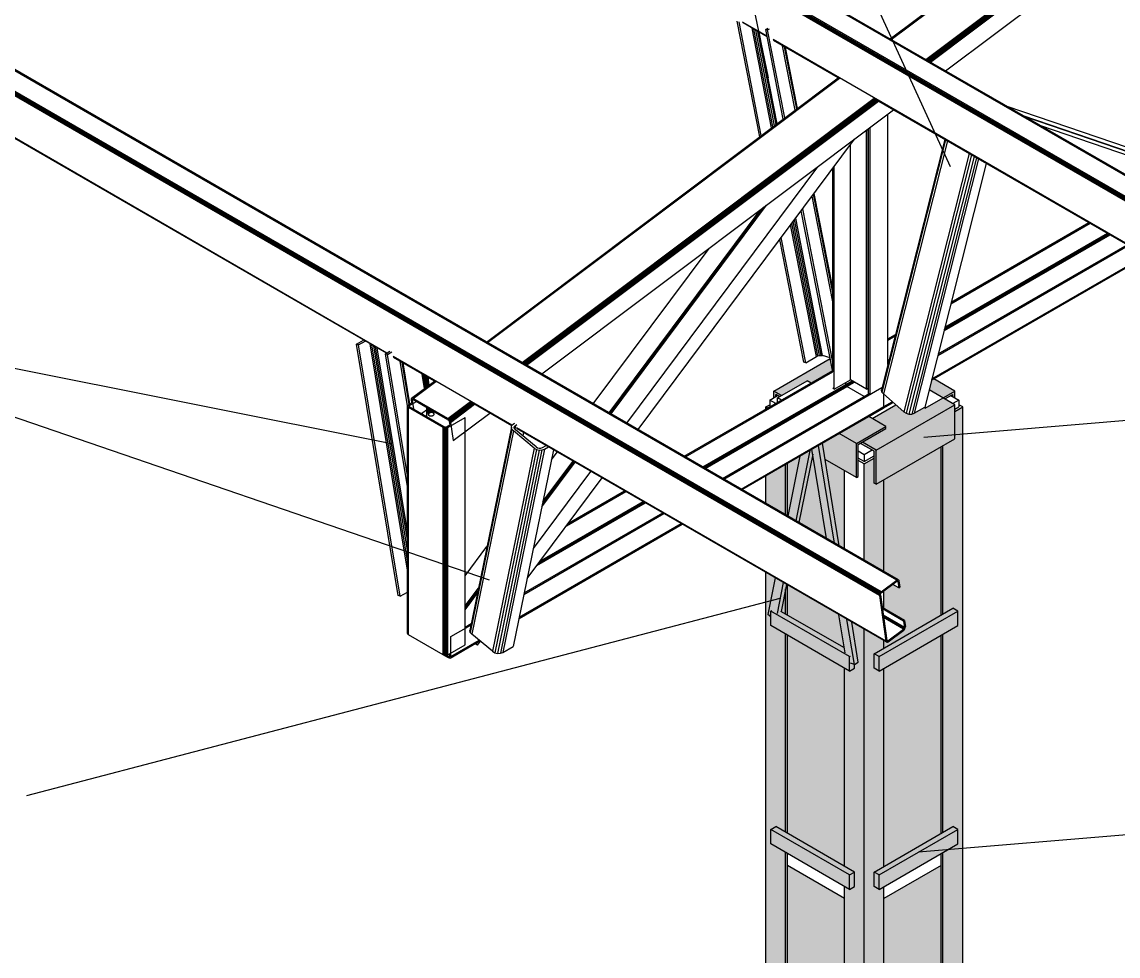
# Model space of a CAD drawing. Header units: millimetres. Extents: x 357 to 945, y 547 to 720.
# Drawn here: x 540.69 to 542.659, y 654.77 to 656.447 of the extents above; entities that cross this region are included whole.
import ezdxf

# ---------------------------------------------------------------- set-up
doc = ezdxf.new("R2010")
doc.units = ezdxf.units.MM
doc.layers.add('ANC_COTAS', color=7, linetype='Continuous', lineweight=9)
doc.layers.add('PLANTA-VIS', color=7, linetype='Continuous')

msp = doc.modelspace()

# ---------------------------------------------------------------- hatches: boundary and pattern name
at = {"layer": 'ANC_COTAS', "true_color": 0x139b48}
h = msp.add_hatch(color=114, dxfattribs=at)
h.dxf.hatch_style = 1
h.paths.add_polyline_path([(542.0401, 655.7844), (542.0401, 655.77215), (542.04364, 655.77419), (542.04364, 655.77828), (542.05078, 655.77415), (542.05431, 655.77619)])
h.paths.add_polyline_path([(542.10013, 655.80265), (542.10713, 655.79861), (542.14603, 655.82107), (542.14603, 655.82147), (542.14562, 655.82158), (542.14144, 655.84291), (542.0401, 655.7844), (542.05431, 655.77619)])
h = msp.add_hatch(color=114, dxfattribs=at)
h.dxf.hatch_style = 1
h.paths.add_polyline_path([(542.36537, 655.69867), (542.36537, 655.7599), (542.22395, 655.67825), (542.22395, 655.61702)])
h.paths.add_polyline_path([(542.36537, 655.7599), (542.34416, 655.77215), (542.31234, 655.75378), (542.31024, 655.75499), (542.29215, 655.74454), (542.28795, 655.7431), (542.28304, 655.74306), (542.27816, 655.74443), (542.27405, 655.747), (542.25927, 655.75988), (542.21674, 655.73533), (542.24156, 655.721), (542.24156, 655.71692), (542.19927, 655.6925), (542.22395, 655.67825)])
h.paths.add_polyline_path([(542.19927, 655.6925), (542.19574, 655.69046), (542.22041, 655.67621), (542.22041, 655.61906), (542.22395, 655.61702), (542.22395, 655.67825)])
h.paths.add_polyline_path([(542.32753, 655.80625), (542.32347, 655.80391), (542.3191, 655.78662), (542.34416, 655.77215), (542.36537, 655.7844)])
h.paths.add_polyline_path([(542.36537, 655.7844), (542.34416, 655.77215), (542.34769, 655.77011), (542.36184, 655.77828), (542.36184, 655.77419), (542.36537, 655.77215)])
at = {"layer": 'ANC_COTAS', "true_color": 0x991b1e}
h = msp.add_hatch(color=244, dxfattribs=at)
h.dxf.hatch_style = 1
h.paths.add_polyline_path([(542.03303, 655.75583), (542.03303, 655.75982), (542.02596, 655.75574), (542.02942, 655.75374)])
h.paths.add_polyline_path([(542.02596, 655.75574), (542.02596, 655.75175), (542.02942, 655.75374)])
h.paths.add_polyline_path([(542.06131, 655.65255), (542.02596, 655.63214), (542.02596, 655.58264), (542.06131, 655.56222)])
h.paths.add_polyline_path([(542.06485, 655.65459), (542.06131, 655.65255), (542.06131, 655.56222), (542.06485, 655.56018)])
h = msp.add_hatch(color=244, dxfattribs=at)
h.dxf.hatch_style = 1
h.paths.add_polyline_path([(542.37951, 655.75574), (542.36537, 655.74758), (542.36537, 655.69867), (542.34416, 655.68642), (542.34416, 655.3841), (542.36187, 655.39432), (542.37085, 655.38914), (542.37085, 655.36321), (542.34416, 655.3478), (542.34416, 654.99218), (542.36187, 655.0024), (542.37085, 654.99722), (542.37085, 654.9713), (542.34416, 654.95588), (542.34416, 654.60026), (542.36187, 654.61049), (542.37085, 654.6053), (542.37085, 654.57938), (542.34416, 654.56397), (542.34416, 654.20834), (542.36187, 654.21857), (542.37085, 654.21338), (542.37085, 654.18746), (542.34416, 654.17205), (542.34416, 653.81642), (542.36187, 653.82665), (542.37085, 653.82146), (542.37085, 653.79554), (542.34416, 653.78013), (542.34416, 653.4245), (542.36187, 653.43473), (542.37085, 653.42955), (542.37085, 653.40362), (542.34416, 653.38821), (542.34416, 653.03259), (542.36187, 653.04281), (542.37085, 653.03763), (542.37085, 653.0117), (542.34416, 652.99629), (542.34416, 652.65624), (542.37951, 652.67665)])
at = {"layer": 'ANC_COTAS', "true_color": 0x139b48}
h = msp.add_hatch(color=114, dxfattribs=at)
h.dxf.hatch_style = 1
h.paths.add_polyline_path([(542.24156, 655.721), (542.21071, 655.73881), (542.15768, 655.70819), (542.18852, 655.69038)])
h.paths.add_polyline_path([(542.18852, 655.69038), (542.15768, 655.70819), (542.12769, 655.69087), (542.13249, 655.6615), (542.18852, 655.62914)])
h.paths.add_polyline_path([(542.24156, 655.71692), (542.24156, 655.721), (542.18852, 655.69038), (542.18852, 655.62914), (542.19206, 655.63118), (542.19206, 655.68834)])
at = {"layer": 'ANC_COTAS'}
h = msp.add_hatch(dxfattribs=at)
h.set_pattern_fill('AR-CONC', color=256, scale=0.0005)
h.paths.add_polyline_path([(542.20274, 652.43025), (541.88203, 652.61541), (541.42492, 652.49294), (542.20274, 652.04387)])
h.paths.add_polyline_path([(542.98055, 652.49294), (542.61949, 652.58968), (542.44715, 652.57137), (542.20274, 652.43025), (542.20274, 652.04387)])
h.paths.add_polyline_path([(541.42492, 652.49294), (541.42492, 652.32964), (542.20274, 651.88057), (542.20274, 652.04387)])
h.paths.add_polyline_path([(542.98055, 652.32964), (542.98055, 652.49294), (542.20274, 652.04387), (542.20274, 651.88057)])
h.paths.add_polyline_path([(542.37951, 652.83995), (542.37951, 652.69851), (542.39845, 652.68758), (542.43255, 652.70727), (542.43608, 652.70523), (542.43608, 652.66585), (542.52345, 652.61541), (542.52969, 652.61374), (542.74857, 652.62687)])
h.paths.add_polyline_path([(542.02596, 652.83995), (541.74764, 652.67926), (541.92981, 652.643), (541.96939, 652.66585), (541.96939, 652.70523), (541.97293, 652.70727), (542.00703, 652.68758), (542.02596, 652.69851)])
h.paths.add_polyline_path([(541.92981, 652.643), (541.74764, 652.67926), (541.42492, 652.49294), (541.88203, 652.61541)])
h.paths.add_polyline_path([(542.16738, 652.93506), (542.06485, 652.99425), (542.06485, 652.6542), (542.16738, 652.595)])
h.paths.add_polyline_path([(542.16738, 653.32697), (542.06485, 653.38617), (542.06485, 653.03054), (542.16738, 652.97135)])
h.paths.add_polyline_path([(542.16738, 653.71889), (542.06485, 653.77809), (542.06485, 653.42246), (542.16738, 653.36327)])
h.paths.add_polyline_path([(542.16738, 654.11081), (542.06485, 654.17001), (542.06485, 653.81438), (542.16738, 653.75519)])
h.paths.add_polyline_path([(542.16738, 654.50273), (542.06485, 654.56192), (542.06485, 654.2063), (542.16738, 654.1471)])
h.paths.add_polyline_path([(542.16738, 654.87303), (542.06485, 654.93222), (542.06485, 654.59822), (542.16738, 654.53902)])
h.paths.add_polyline_path([(542.34062, 654.93222), (542.23809, 654.87303), (542.23809, 654.53902), (542.34062, 654.59822)])
h.paths.add_polyline_path([(542.34062, 654.56192), (542.23809, 654.50273), (542.23809, 654.1471), (542.34062, 654.2063)])
h.paths.add_polyline_path([(542.34062, 654.17001), (542.23809, 654.11081), (542.23809, 653.75519), (542.34062, 653.81438)])
h.paths.add_polyline_path([(542.34062, 653.77809), (542.23809, 653.71889), (542.23809, 653.36327), (542.34062, 653.42246)])
h.paths.add_polyline_path([(542.34062, 653.38617), (542.23809, 653.32697), (542.23809, 652.97135), (542.34062, 653.03054)])
h.paths.add_polyline_path([(542.34062, 652.99425), (542.23809, 652.93506), (542.23809, 652.59624), (542.24049, 652.59639), (542.34062, 652.6542)])
h.paths.add_polyline_path([(542.34062, 655.34576), (542.23809, 655.28657), (542.23809, 654.93094), (542.34062, 654.99014)])
h.paths.add_polyline_path([(542.16738, 655.28657), (542.06485, 655.34576), (542.06485, 654.99014), (542.16738, 654.93094)])
h.paths.add_polyline_path([(542.34062, 655.68438), (542.23809, 655.62518), (542.23809, 655.46016), (542.26485, 655.44471), (542.26659, 655.43234), (542.26483, 655.43103), (542.25395, 655.43731), (542.23809, 655.42541), (542.23809, 655.39389), (542.27497, 655.37259), (542.27682, 655.35948), (542.27452, 655.35573), (542.2428, 655.33193), (542.2421, 655.33378), (542.23809, 655.33609), (542.23809, 655.32286), (542.34062, 655.38205)])
h.paths.add_polyline_path([(542.27358, 655.35503), (542.24561, 655.33404), (542.2426, 655.33246), (542.24205, 655.33391), (542.24298, 655.33327), (542.24423, 655.33332), (542.24561, 655.33404), (542.27452, 655.35573), (542.27488, 655.35632)], flags=17)
h.paths.add_polyline_path([(542.16738, 655.64135), (542.13249, 655.6615), (542.15781, 655.50651), (542.16738, 655.50099)])
h.paths.add_polyline_path([(542.08692, 655.66733), (542.06485, 655.65459), (542.06485, 655.56018), (542.06529, 655.55993)])
h.paths.add_polyline_path([(542.11008, 655.67122), (542.08533, 655.54836), (542.13482, 655.51978)])
h.paths.add_polyline_path([(542.06485, 655.43611), (542.06485, 655.38205), (542.16696, 655.3231), (542.15721, 655.38279)])
at = {"layer": 'ANC_COTAS', "true_color": 0x139b48}
h = msp.add_hatch(color=114, dxfattribs=at)
h.dxf.hatch_style = 1
h.paths.add_polyline_path([(542.37085, 655.36321), (542.37085, 655.38914), (542.22943, 655.30749), (542.22943, 655.28156)])
h.paths.add_polyline_path([(542.37085, 655.38914), (542.36187, 655.39432), (542.22045, 655.31267), (542.22943, 655.30749)])
h.paths.add_polyline_path([(542.22943, 655.30749), (542.22045, 655.31267), (542.22045, 655.28675), (542.22943, 655.28156)])
h.paths.add_polyline_path([(542.03462, 655.38914), (542.03462, 655.36321), (542.17604, 655.28156), (542.17604, 655.30749)], flags=17)
h.paths.add_polyline_path([(542.17165, 655.37445), (542.15721, 655.38279), (542.16696, 655.3231), (542.05319, 655.38879), (542.06295, 655.43721), (542.05735, 655.44045), (542.05174, 655.41259), (542.03471, 655.40813), (542.02964, 655.38296), (542.03462, 655.37888), (542.03462, 655.38914), (542.17604, 655.30749), (542.17604, 655.28156), (542.18502, 655.28675), (542.18502, 655.29328), (542.18491, 655.29331)])
h.paths.add_polyline_path([(542.1802, 655.36952), (542.17165, 655.37445), (542.18491, 655.29331), (542.19198, 655.2974)])
h.paths.add_polyline_path([(542.05735, 655.44045), (542.0429, 655.44879), (542.03471, 655.40813), (542.05174, 655.41259)])
h.paths.add_polyline_path([(542.12769, 655.69087), (542.12062, 655.68679), (542.14927, 655.51144), (542.15781, 655.50651)])
h.paths.add_polyline_path([(542.12062, 655.68679), (542.10866, 655.67989), (542.13482, 655.51978), (542.14927, 655.51144)])
h.paths.add_polyline_path([(542.11008, 655.67122), (542.10866, 655.67989), (542.10516, 655.67787), (542.07973, 655.55159), (542.08533, 655.54836)])
h.paths.add_polyline_path([(542.10516, 655.67787), (542.08692, 655.66733), (542.06529, 655.55993), (542.07973, 655.55159)])
at = {"layer": 'ANC_COTAS', "true_color": 0x991b1e}
h = msp.add_hatch(color=244, dxfattribs=at)
h.dxf.hatch_style = 1
h.paths.add_polyline_path([(542.34416, 655.68642), (542.34062, 655.68438), (542.34062, 655.38205), (542.34416, 655.3841)])
h = msp.add_hatch(color=244, dxfattribs=at)
h.dxf.hatch_style = 1
h.paths.add_polyline_path([(542.23809, 655.62518), (542.22395, 655.61702), (542.22041, 655.61906), (542.22041, 655.66388), (542.20274, 655.65368), (542.20274, 655.48057), (542.23809, 655.46016)])
h.paths.add_polyline_path([(542.23809, 655.28657), (542.22943, 655.28156), (542.22045, 655.28675), (542.22045, 655.31267), (542.23809, 655.32286), (542.23809, 655.33609), (542.20274, 655.35651), (542.20274, 652.57459), (542.23809, 652.595), (542.23809, 652.93506), (542.22943, 652.93005), (542.22045, 652.93524), (542.22045, 652.96116), (542.23809, 652.97135), (542.23809, 653.32697), (542.22943, 653.32197), (542.22045, 653.32716), (542.22045, 653.35308), (542.23809, 653.36327), (542.23809, 653.71889), (542.22943, 653.71389), (542.22045, 653.71908), (542.22045, 653.745), (542.23809, 653.75519), (542.23809, 654.11081), (542.22943, 654.10581), (542.22045, 654.11099), (542.22045, 654.13692), (542.23809, 654.1471), (542.23809, 654.50273), (542.22943, 654.49773), (542.22045, 654.50291), (542.22045, 654.52884), (542.23809, 654.53902), (542.23809, 654.89465), (542.22943, 654.88965), (542.22045, 654.89483), (542.22045, 654.92075), (542.23809, 654.93094)])
h.paths.add_polyline_path([(542.20274, 655.35651), (542.1802, 655.36952), (542.19198, 655.2974), (542.18502, 655.29338), (542.18502, 655.28675), (542.17604, 655.28156), (542.16738, 655.28657), (542.16738, 654.93094), (542.18502, 654.92075), (542.18502, 654.89483), (542.17604, 654.88965), (542.16738, 654.89465), (542.16738, 654.53902), (542.18502, 654.52884), (542.18502, 654.50291), (542.17604, 654.49773), (542.16738, 654.50273), (542.16738, 654.1471), (542.18502, 654.13692), (542.18502, 654.11099), (542.17604, 654.10581), (542.16738, 654.11081), (542.16738, 653.75519), (542.18502, 653.745), (542.18502, 653.71908), (542.17604, 653.71389), (542.16738, 653.71889), (542.16738, 653.36327), (542.18502, 653.35308), (542.18502, 653.32716), (542.17604, 653.32197), (542.16738, 653.32697), (542.16738, 652.97135), (542.18502, 652.96116), (542.18502, 652.93524), (542.17604, 652.93005), (542.16738, 652.93506), (542.16738, 652.595), (542.20274, 652.57459)])
h = msp.add_hatch(color=244, dxfattribs=at)
h.dxf.hatch_style = 1
h.paths.add_polyline_path([(542.06131, 654.95588), (542.03462, 654.9713), (542.03462, 654.99722), (542.0436, 655.0024), (542.06131, 654.99218), (542.06131, 655.3478), (542.03462, 655.36321), (542.03462, 655.37888), (542.02964, 655.38296), (542.0429, 655.44879), (542.02596, 655.45857), (542.02596, 652.67665), (542.06131, 652.65624), (542.06131, 652.99629), (542.03462, 653.0117), (542.03462, 653.03763), (542.0436, 653.04281), (542.06131, 653.03259), (542.06131, 653.38821), (542.03462, 653.40362), (542.03462, 653.42955), (542.0436, 653.43473), (542.06131, 653.4245), (542.06131, 653.78013), (542.03462, 653.79554), (542.03462, 653.82146), (542.0436, 653.82665), (542.06131, 653.81642), (542.06131, 654.17205), (542.03462, 654.18746), (542.03462, 654.21338), (542.0436, 654.21857), (542.06131, 654.20834), (542.06131, 654.56397), (542.03462, 654.57938), (542.03462, 654.6053), (542.0436, 654.61049), (542.06131, 654.60026)])
h = msp.add_hatch(color=244, dxfattribs=at)
h.dxf.hatch_style = 1
h.paths.add_polyline_path([(542.06485, 652.99425), (542.06131, 652.99629), (542.06131, 652.65624), (542.06485, 652.6542)])
h.paths.add_polyline_path([(542.06485, 653.38617), (542.06131, 653.38821), (542.06131, 653.03259), (542.06485, 653.03054)])
h.paths.add_polyline_path([(542.06485, 653.77809), (542.06131, 653.78013), (542.06131, 653.4245), (542.06485, 653.42246)])
h.paths.add_polyline_path([(542.06485, 654.17001), (542.06131, 654.17205), (542.06131, 653.81642), (542.06485, 653.81438)])
h.paths.add_polyline_path([(542.06485, 654.56192), (542.06131, 654.56397), (542.06131, 654.20834), (542.06485, 654.2063)])
h.paths.add_polyline_path([(542.06485, 654.95384), (542.06131, 654.95588), (542.06131, 654.60026), (542.06485, 654.59822)])
h.paths.add_polyline_path([(542.06485, 655.34576), (542.06131, 655.3478), (542.06131, 654.99218), (542.06485, 654.99014)])
h.paths.add_polyline_path([(542.06131, 655.42912), (542.05319, 655.38879), (542.06131, 655.3841)])
h.paths.add_polyline_path([(542.06485, 655.43611), (542.06295, 655.43721), (542.06131, 655.42912), (542.06131, 655.3841), (542.06485, 655.38205)])
h = msp.add_hatch(color=244, dxfattribs=at)
h.dxf.hatch_style = 1
h.paths.add_polyline_path([(542.34416, 655.3478), (542.34062, 655.34576), (542.34062, 654.99014), (542.34416, 654.99218)])
at = {"layer": 'ANC_COTAS', "true_color": 0x139b48}
h = msp.add_hatch(color=114, dxfattribs=at)
h.dxf.hatch_style = 1
h.paths.add_polyline_path([(542.03462, 654.99722), (542.03462, 654.9713), (542.17604, 654.88965), (542.17604, 654.91557)])
h.paths.add_polyline_path([(542.0436, 655.0024), (542.03462, 654.99722), (542.17604, 654.91557), (542.18502, 654.92075)])
h.paths.add_polyline_path([(542.18502, 654.92075), (542.17604, 654.91557), (542.17604, 654.88965), (542.18502, 654.89483)])
h.paths.add_polyline_path([(542.22943, 654.91557), (542.22045, 654.92075), (542.22045, 654.89483), (542.22943, 654.88965)])
h.paths.add_polyline_path([(542.37085, 654.99722), (542.36187, 655.0024), (542.22045, 654.92075), (542.22943, 654.91557)])
h.paths.add_polyline_path([(542.35258, 654.96075), (542.30014, 654.95639), (542.22943, 654.91557), (542.22943, 654.88965)])
h.paths.add_polyline_path([(542.37085, 654.9713), (542.37085, 654.99722), (542.30014, 654.95639), (542.35258, 654.96075)], flags=17)
h.paths.add_polyline_path([(542.37085, 654.6053), (542.36187, 654.61049), (542.22045, 654.52884), (542.22943, 654.52365)])
h.paths.add_polyline_path([(542.37085, 654.57938), (542.37085, 654.6053), (542.22943, 654.52365), (542.22943, 654.49773)])
h.paths.add_polyline_path([(542.22943, 654.52365), (542.22045, 654.52884), (542.22045, 654.50291), (542.22943, 654.49773)])
h.paths.add_polyline_path([(542.18502, 654.52884), (542.17604, 654.52365), (542.17604, 654.49773), (542.18502, 654.50291)])
h.paths.add_polyline_path([(542.17604, 654.52365), (542.03462, 654.6053), (542.03462, 654.57938), (542.17604, 654.49773)])
h.paths.add_polyline_path([(542.0436, 654.61049), (542.03462, 654.6053), (542.17604, 654.52365), (542.18502, 654.52884)])
h.paths.add_polyline_path([(542.0436, 654.21857), (542.03462, 654.21338), (542.17604, 654.13173), (542.18502, 654.13692)])
h.paths.add_polyline_path([(542.17604, 654.13173), (542.03462, 654.21338), (542.03462, 654.18746), (542.17604, 654.10581)])
h.paths.add_polyline_path([(542.18502, 654.13692), (542.17604, 654.13173), (542.17604, 654.10581), (542.18502, 654.11099)])
h.paths.add_polyline_path([(542.22943, 654.13173), (542.22045, 654.13692), (542.22045, 654.11099), (542.22943, 654.10581)])
h.paths.add_polyline_path([(542.37085, 654.21338), (542.36187, 654.21857), (542.22045, 654.13692), (542.22943, 654.13173)])
h.paths.add_polyline_path([(542.37085, 654.18746), (542.37085, 654.21338), (542.22943, 654.13173), (542.22943, 654.10581)])
h.paths.add_polyline_path([(542.18502, 653.745), (542.0436, 653.82665), (542.03462, 653.82146), (542.17604, 653.73981)])
h.paths.add_polyline_path([(542.17604, 653.73981), (542.03462, 653.82146), (542.03462, 653.79554), (542.17604, 653.71389)])
h.paths.add_polyline_path([(542.18502, 653.745), (542.17604, 653.73981), (542.17604, 653.71389), (542.18502, 653.71908)])
h.paths.add_polyline_path([(542.22943, 653.73981), (542.22045, 653.745), (542.22045, 653.71908), (542.22943, 653.71389)])
h.paths.add_polyline_path([(542.37085, 653.79554), (542.37085, 653.82146), (542.22943, 653.73981), (542.22943, 653.71389)])
h.paths.add_polyline_path([(542.37085, 653.82146), (542.36187, 653.82665), (542.22045, 653.745), (542.22943, 653.73981)])
h.paths.add_polyline_path([(542.0436, 653.43473), (542.03462, 653.42955), (542.17604, 653.3479), (542.18502, 653.35308)])
h.paths.add_polyline_path([(542.17604, 653.3479), (542.03462, 653.42955), (542.03462, 653.40362), (542.17604, 653.32197)])
h.paths.add_polyline_path([(542.18502, 653.35308), (542.17604, 653.3479), (542.17604, 653.32197), (542.18502, 653.32716)])
h.paths.add_polyline_path([(542.22943, 653.3479), (542.22045, 653.35308), (542.22045, 653.32716), (542.22943, 653.32197)])
h.paths.add_polyline_path([(542.37085, 653.40362), (542.37085, 653.42955), (542.22943, 653.3479), (542.22943, 653.32197)])
h.paths.add_polyline_path([(542.37085, 653.42955), (542.36187, 653.43473), (542.22045, 653.35308), (542.22943, 653.3479)])
h.paths.add_polyline_path([(542.18502, 652.96116), (542.0436, 653.04281), (542.03462, 653.03763), (542.17604, 652.95598)])
h.paths.add_polyline_path([(542.17604, 652.95598), (542.03462, 653.03763), (542.03462, 653.0117), (542.17604, 652.93005)])
h.paths.add_polyline_path([(542.18502, 652.96116), (542.17604, 652.95598), (542.17604, 652.93005), (542.18502, 652.93524)])
h.paths.add_polyline_path([(542.22943, 652.95598), (542.22045, 652.96116), (542.22045, 652.93524), (542.22943, 652.93005)])
h.paths.add_polyline_path([(542.37085, 653.0117), (542.37085, 653.03763), (542.22943, 652.95598), (542.22943, 652.93005)])
h.paths.add_polyline_path([(542.37085, 653.03763), (542.36187, 653.04281), (542.22045, 652.96116), (542.22943, 652.95598)])
h.paths.add_polyline_path([(542.02596, 652.67665), (542.02596, 652.68073), (542.02242, 652.67869), (541.97293, 652.70727), (541.96939, 652.70523), (542.01889, 652.67665), (541.96939, 652.64807), (541.97293, 652.64603), (542.02242, 652.67461), (542.16568, 652.5919), (542.17209, 652.59228)])
h.paths.add_polyline_path([(542.24049, 652.59639), (542.20274, 652.57459), (542.17209, 652.59228), (542.07601, 652.58652), (542.02242, 652.61745), (541.97293, 652.58888), (541.97293, 652.63442), (541.96939, 652.63512), (541.96939, 652.59092), (541.91989, 652.6195), (541.91989, 652.61541), (542.20274, 652.45211), (542.40074, 652.56643), (542.27075, 652.55262), (542.35886, 652.60349)])
h.paths.add_polyline_path([(542.25223, 652.54193), (542.25223, 652.48477), (542.20274, 652.4562), (542.15324, 652.48477), (542.15324, 652.54193), (542.20274, 652.57051)], flags=16)
h.paths.add_polyline_path([(542.38305, 652.67461), (542.43255, 652.64603), (542.43608, 652.64807), (542.38658, 652.67665), (542.43608, 652.70523), (542.43255, 652.70727), (542.38305, 652.67869), (542.37951, 652.68073), (542.37951, 652.67665), (542.24049, 652.59639), (542.24838, 652.59686)])
h.paths.add_polyline_path([(542.38305, 652.67461), (542.24838, 652.59686), (542.35886, 652.60349), (542.38305, 652.61745)], flags=17)
h.paths.add_polyline_path([(542.43255, 652.64603), (542.38305, 652.67461), (542.38305, 652.61745), (542.40268, 652.60612), (542.43255, 652.60791)], flags=17)
h.paths.add_polyline_path([(542.43608, 652.70523), (542.38658, 652.67665), (542.43608, 652.64807)], flags=17)
h.paths.add_polyline_path([(542.43608, 652.64807), (542.43608, 652.60812), (542.46934, 652.61012), (542.48558, 652.6195)])
h.paths.add_polyline_path([(542.40268, 652.60612), (542.35886, 652.60349), (542.27075, 652.55262), (542.40074, 652.56643), (542.47723, 652.61059), (542.46934, 652.61012), (542.43608, 652.59092), (542.43608, 652.60812), (542.43255, 652.60791), (542.43255, 652.58888)])
h.paths.add_polyline_path([(542.38305, 652.61745), (542.35886, 652.60349), (542.40268, 652.60612)], flags=17)
h.paths.add_polyline_path([(542.43255, 652.60791), (542.40268, 652.60612), (542.43255, 652.58888)], flags=17)
h.paths.add_polyline_path([(542.46934, 652.61012), (542.43608, 652.60812), (542.43608, 652.59092)], flags=17)
h.paths.add_polyline_path([(542.48558, 652.61541), (542.48558, 652.6195), (542.46934, 652.61012), (542.47723, 652.61059)], flags=17)
h.paths.add_polyline_path([(542.43608, 652.64807), (542.43255, 652.64603), (542.43255, 652.60791), (542.43608, 652.60812)], flags=17)
h.paths.add_polyline_path([(542.02242, 652.67461), (542.02242, 652.61745), (542.07601, 652.58652), (542.16568, 652.5919)])
h.paths.add_polyline_path([(542.02242, 652.67461), (541.97293, 652.64603), (541.97293, 652.58888), (542.02242, 652.61745)])
h.paths.add_polyline_path([(541.96939, 652.63512), (541.95271, 652.63844), (541.91989, 652.6195), (541.96939, 652.59092)])
h.paths.add_polyline_path([(541.96939, 652.64807), (541.95271, 652.63844), (541.96939, 652.63512)])
h.paths.add_polyline_path([(541.97293, 652.64603), (541.96939, 652.64807), (541.96939, 652.63512), (541.97293, 652.63442)], flags=17)
h.paths.add_polyline_path([(542.01889, 652.67665), (541.96939, 652.70523), (541.96939, 652.64807)], flags=17)
at = {"layer": 'ANC_COTAS', "true_color": 0x991b1e}
h = msp.add_hatch(color=244, dxfattribs=at)
h.dxf.hatch_style = 1
h.paths.add_polyline_path([(542.34416, 654.95588), (542.34062, 654.95384), (542.34062, 654.59822), (542.34416, 654.60026)])

# ---------------------------------------------------------------- linework, layer by layer
for p, q in [((541.82043, 657.35912), (542.35712, 656.18762)), ((541.82043, 657.35912), (542.03027, 656.34649)), ((540.0709, 655.94558), (541.52918, 655.44533)), ((540.0709, 655.94558), (541.35353, 655.69025)), ((543.22062, 655.77668), (542.30994, 655.70108)), ((540.69835, 655.05809), (542.05174, 655.41259)), ((543.21081, 655.03199), (542.30014, 654.95639))]:
    msp.add_line(p, q)
at = {"layer": 'PLANTA-VIS', "extrusion": (6.79673e-13, 0.816497, 0.57735)}
for p, q in [((542.9863, 655.98905), (539.52147, 657.98947)), ((542.98767, 655.98978), (539.52285, 657.99019)), ((542.98893, 655.98982), (539.5241, 657.99024)), ((542.95536, 655.96168), (539.49054, 657.9621)), ((542.95542, 655.96331), (539.4906, 657.96373)), ((542.95601, 655.96509), (539.49119, 657.96551)), ((542.95703, 655.96675), (539.4922, 657.96717)), ((542.95833, 655.96804), (539.49351, 657.96846)), ((542.26099, 655.44466), (538.79617, 657.44508)), ((542.26237, 655.44538), (538.79754, 657.44579)), ((542.26362, 655.44542), (538.79879, 657.44584)), ((542.23005, 655.41731), (538.76523, 657.41772)), ((542.23012, 655.41894), (538.76529, 657.41935)), ((542.2307, 655.42072), (538.76588, 657.42114)), ((542.23172, 655.42238), (538.7669, 657.42279)), ((542.23302, 655.42367), (538.7682, 657.42408)), ((542.24938, 656.4168), (543.55256, 657.39491)), ((542.24994, 656.41647), (543.55331, 657.39472)), ((542.25129, 656.4157), (543.55482, 657.39407)), ((542.31351, 656.37977), (543.61705, 657.35815)), ((542.31542, 656.37867), (543.61878, 657.35692)), ((542.3176, 656.37741), (543.62078, 657.35552)), ((542.31973, 656.37618), (543.62288, 657.35427)), ((542.32148, 656.37517), (543.62463, 657.35325)), ((542.34885, 656.35937), (543.65199, 657.33746)), ((541.34521, 655.85267), (538.89123, 657.26947)), ((541.34437, 655.85219), (538.89142, 657.2684)), ((541.34428, 655.85214), (538.89213, 657.26788)), ((542.01499, 656.24088), (541.97438, 656.4483)), ((542.01781, 656.24299), (541.9778, 656.44733)), ((542.02814, 656.42158), (541.9843, 656.4469)), ((542.02836, 656.4205), (541.9851, 656.44547)), ((542.02838, 656.42038), (541.98629, 656.44468)), ((542.03633, 656.2569), (542.00126, 656.43604)), ((542.03878, 656.25874), (542.00443, 656.43421)), ((542.04154, 656.26081), (542.00799, 656.43216)), ((542.0442, 656.26281), (542.01143, 656.43017)), ((542.04634, 656.26441), (542.0142, 656.42857)), ((542.02576, 656.43375), (542.02925, 656.43576)), ((542.02919, 656.43278), (542.02576, 656.43375)), ((542.0573, 656.27264), (542.02576, 656.43375)), ((542.02919, 656.43278), (542.03254, 656.43472)), ((542.06013, 656.27476), (542.02919, 656.43278)), ((542.96695, 655.87956), (542.03903, 656.4153)), ((542.15647, 656.34653), (542.03983, 656.41387)), ((542.15599, 656.34671), (542.04102, 656.41309)), ((542.07866, 656.28867), (542.05599, 656.40444)), ((542.08152, 656.29081), (542.05969, 656.40231)), ((542.08282, 656.29179), (542.06137, 656.40133)), ((541.52406, 655.87241), (542.15602, 656.34673)), ((541.52462, 655.87208), (542.15677, 656.34654)), ((541.52597, 655.87131), (542.15829, 656.34589)), ((541.58819, 655.83538), (542.22051, 656.30997)), ((541.5901, 655.83428), (542.22224, 656.30874)), ((541.59229, 655.83302), (542.22425, 656.30734)), ((541.59441, 655.83179), (542.22634, 656.30609)), ((542.96742, 655.87833), (542.22272, 656.30828)), ((542.96835, 655.87769), (542.22497, 656.30688)), ((541.59616, 655.83078), (542.2281, 656.30508)), ((541.62353, 655.81498), (542.25546, 656.28928)), ((542.45909, 656.29572), (542.80986, 656.17588)), ((542.24502, 655.83208), (542.24502, 656.28145)), ((542.48738, 656.27939), (542.83814, 656.15955)), ((542.49091, 656.27735), (542.84168, 656.15751)), ((542.20684, 655.78791), (542.20684, 656.25279)), ((542.20967, 655.78954), (542.20967, 656.25491)), ((542.21037, 655.77902), (542.21037, 656.25544)), ((542.2132, 655.78024), (542.2132, 656.25756)), ((542.5192, 656.26102), (542.84966, 656.14811)), ((541.79655, 655.71508), (542.18538, 656.23668)), ((542.34727, 656.23627), (542.23344, 655.78629)), ((542.34887, 656.23535), (542.23434, 655.78263)), ((542.35197, 656.23356), (542.23704, 655.77926)), ((542.17785, 655.80465), (542.17785, 656.22658)), ((542.39138, 656.21081), (542.27405, 655.747)), ((542.39553, 656.20841), (542.27816, 655.74443)), ((542.14885, 655.78791), (542.14885, 656.18769)), ((542.40009, 656.20578), (542.28304, 655.74306)), ((542.40437, 656.2033), (542.28795, 655.7431)), ((542.40772, 656.20137), (542.29215, 655.74454)), ((542.42194, 656.19316), (542.31124, 655.75556)), ((541.77614, 655.72687), (542.11909, 656.18693)), ((542.14603, 655.81903), (542.14603, 656.18389)), ((542.14603, 655.94457), (542.10892, 656.13411)), ((542.14603, 655.96132), (542.11151, 656.1376)), ((542.14603, 655.96897), (542.1127, 656.13919)), ((541.74432, 655.74524), (542.01577, 656.10938)), ((541.74636, 655.74406), (542.0224, 656.11436)), ((541.74786, 655.7432), (542.02725, 656.118)), ((542.14603, 655.83604), (542.09209, 656.11153)), ((542.12536, 655.84825), (542.07762, 656.09212)), ((542.12788, 655.8479), (542.07956, 656.09473)), ((542.14562, 655.82158), (542.08952, 656.10809)), ((542.11674, 655.84619), (542.07047, 656.08254)), ((542.11933, 655.84732), (542.0727, 656.08552)), ((542.12235, 655.84804), (542.0752, 656.08888)), ((542.35818, 655.94111), (542.60835, 656.08554)), ((542.35891, 655.94397), (542.60623, 656.08676)), ((542.09423, 655.83613), (542.05108, 656.05652)), ((542.09765, 655.83517), (542.05364, 656.05996)), ((542.34609, 655.8933), (542.6437, 656.06513)), ((542.34642, 655.89461), (542.64273, 656.06569)), ((542.34681, 655.89616), (542.64159, 656.06635)), ((542.3472, 655.89772), (542.64044, 656.06701)), ((542.34754, 655.89904), (542.63946, 656.06758)), ((541.71604, 655.76157), (541.92392, 656.04044)), ((542.33472, 655.84836), (542.67694, 656.04594)), ((542.33544, 655.85123), (542.67481, 656.04716)), ((542.32347, 655.80391), (542.70981, 656.02696)), ((542.32363, 655.80453), (542.70935, 656.02723)), ((542.32407, 655.80629), (542.70805, 656.02798)), ((541.29084, 655.86853), (541.30337, 655.87576)), ((541.2943, 655.86738), (541.30609, 655.87419)), ((542.24502, 655.87822), (542.25869, 655.88611)), ((542.24502, 655.87577), (542.25796, 655.88325)), ((541.2943, 655.86738), (541.29084, 655.86853)), ((541.36564, 655.41709), (541.29084, 655.86853)), ((541.3691, 655.41595), (541.2943, 655.86738)), ((541.38222, 655.46303), (541.31494, 655.86908)), ((541.38222, 655.4798), (541.31801, 655.8673)), ((541.38222, 655.49877), (541.32149, 655.8653)), ((541.38222, 655.51715), (541.32485, 655.86335)), ((541.38222, 655.53201), (541.32758, 655.86178)), ((541.34273, 655.85124), (541.35051, 655.85574)), ((541.34619, 655.85009), (541.35386, 655.85452)), ((542.20967, 655.86205), (542.21037, 655.86164)), ((542.20967, 655.85781), (542.21037, 655.85822)), ((542.20967, 655.85536), (542.21037, 655.85577)), ((541.34619, 655.85009), (541.34273, 655.85124)), ((541.38222, 655.61294), (541.34273, 655.85124)), ((541.38222, 655.63266), (541.34619, 655.85009)), ((541.56993, 655.72293), (541.35638, 655.84622)), ((541.43112, 655.80211), (541.35713, 655.84483)), ((541.43063, 655.80228), (541.35827, 655.84406)), ((541.38238, 655.7579), (541.36915, 655.83778)), ((541.38515, 655.76054), (541.3727, 655.83573)), ((541.38646, 655.7613), (541.37427, 655.83482)), ((542.0401, 655.7844), (542.14144, 655.84291)), ((542.09765, 655.83517), (542.09423, 655.83613)), ((542.09765, 655.83517), (542.11674, 655.84619)), ((542.11674, 655.84619), (542.11933, 655.84732)), ((542.11933, 655.84732), (542.12235, 655.84804)), ((542.12235, 655.84804), (542.12536, 655.84825)), ((542.12536, 655.84825), (542.12788, 655.8479)), ((542.1412, 655.84413), (542.12788, 655.8479)), ((542.24502, 655.83985), (542.24732, 655.84118)), ((542.24502, 655.83872), (542.24699, 655.83986)), ((542.24502, 655.83739), (542.24659, 655.8383)), ((542.24502, 655.83607), (542.2462, 655.83675)), ((542.24502, 655.83495), (542.24587, 655.83544)), ((541.41267, 655.78881), (541.40843, 655.8151)), ((541.4127, 655.78883), (541.40848, 655.81507)), ((541.41281, 655.78891), (541.40861, 655.815)), ((541.41298, 655.78904), (541.40882, 655.81488)), ((541.41321, 655.78921), (541.4091, 655.81471)), ((541.4135, 655.78943), (541.40946, 655.8145)), ((541.41385, 655.78969), (541.40989, 655.81425)), ((541.41424, 655.78999), (541.41038, 655.81397)), ((541.41468, 655.79032), (541.41092, 655.81366)), ((541.8795, 655.66719), (542.14603, 655.82107)), ((541.88162, 655.66597), (542.14638, 655.81882)), ((542.14603, 655.82147), (542.14562, 655.82158)), ((542.20967, 655.81944), (542.21037, 655.81984)), ((542.20967, 655.81831), (542.21037, 655.81872)), ((542.20967, 655.81698), (542.21037, 655.81739)), ((542.20967, 655.81566), (542.21037, 655.81606)), ((542.20967, 655.81454), (542.21037, 655.81494)), ((541.38953, 655.77144), (541.43066, 655.80231)), ((541.39077, 655.77162), (541.43141, 655.80212)), ((541.39235, 655.77102), (541.43292, 655.80147)), ((541.41516, 655.79067), (541.41151, 655.81332)), ((541.41566, 655.79105), (541.41213, 655.81296)), ((541.41619, 655.79145), (541.41278, 655.81259)), ((541.41672, 655.79185), (541.41344, 655.8122)), ((541.41726, 655.79225), (541.41411, 655.81182)), ((541.4178, 655.79266), (541.41477, 655.81144)), ((541.41832, 655.79305), (541.41542, 655.81106)), ((541.41882, 655.79343), (541.41604, 655.81071)), ((541.4193, 655.79378), (541.41662, 655.81037)), ((541.41973, 655.79411), (541.41716, 655.81006)), ((541.42012, 655.7944), (541.41765, 655.80978)), ((541.42047, 655.79466), (541.41807, 655.80953)), ((541.42075, 655.79487), (541.41842, 655.80933)), ((541.42098, 655.79504), (541.41871, 655.80917)), ((541.42114, 655.79517), (541.41891, 655.80905)), ((541.42124, 655.79524), (541.41903, 655.80898)), ((541.42127, 655.79527), (541.41907, 655.80896)), ((542.0471, 655.77203), (542.10013, 655.80265)), ((542.10713, 655.79861), (542.10013, 655.80265)), ((542.14036, 655.77942), (542.1695, 655.79625)), ((542.14134, 655.77886), (542.16966, 655.79521)), ((542.14249, 655.77819), (542.17012, 655.79415)), ((542.14885, 655.78791), (542.17785, 655.80465)), ((542.1695, 655.79625), (542.18095, 655.80286)), ((542.1695, 655.79625), (542.1695, 655.79983)), ((542.1695, 655.79625), (542.1695, 655.79983)), ((542.16966, 655.79521), (542.1695, 655.79625)), ((542.16966, 655.79521), (542.1695, 655.79625)), ((542.16966, 655.79521), (542.18193, 655.80229)), ((542.17012, 655.79415), (542.16966, 655.79521)), ((542.17012, 655.79415), (542.16966, 655.79521)), ((542.17012, 655.79415), (542.18308, 655.80163)), ((542.17081, 655.79322), (542.17012, 655.79415)), ((542.17081, 655.79322), (542.17012, 655.79415)), ((542.17081, 655.79322), (542.18422, 655.80097)), ((542.17162, 655.79257), (542.18519, 655.80041)), ((542.20684, 655.78791), (542.17785, 655.80465)), ((542.36537, 655.7844), (542.32753, 655.80625)), ((541.91274, 655.648), (542.14036, 655.77942)), ((541.91371, 655.64744), (542.14134, 655.77886)), ((541.91487, 655.64677), (542.14249, 655.77819)), ((541.91601, 655.64611), (542.14364, 655.77753)), ((541.91698, 655.64555), (542.1446, 655.77697)), ((541.94809, 655.62759), (542.21285, 655.78045)), ((541.95021, 655.62637), (542.2345, 655.7905)), ((542.03303, 655.76807), (542.04717, 655.77623)), ((542.05431, 655.77619), (542.0401, 655.7844)), ((542.0401, 655.77215), (542.0401, 655.7844)), ((542.04364, 655.77419), (542.04364, 655.77828)), ((542.05078, 655.77415), (542.04364, 655.77828)), ((542.14364, 655.77753), (542.17081, 655.79322)), ((542.1446, 655.77697), (542.17162, 655.79257)), ((542.14885, 655.78791), (542.14638, 655.78934)), ((542.17162, 655.79257), (542.17081, 655.79322)), ((542.17162, 655.79257), (542.17081, 655.79322)), ((542.20274, 655.77461), (542.17162, 655.79257)), ((542.20274, 655.77461), (542.17162, 655.79257)), ((542.20684, 655.78791), (542.20967, 655.78954)), ((542.23434, 655.78263), (542.23344, 655.78629)), ((542.23704, 655.77926), (542.23434, 655.78263)), ((542.27405, 655.747), (542.23704, 655.77926)), ((542.23809, 655.75665), (542.23809, 655.77834)), ((542.23809, 655.75665), (542.23809, 655.77834)), ((542.31234, 655.75378), (542.36537, 655.7844)), ((542.36537, 655.7599), (542.3191, 655.78662)), ((542.34769, 655.77011), (542.36184, 655.77828)), ((542.3583, 655.77623), (542.37244, 655.76807)), ((542.36184, 655.77419), (542.36184, 655.77828)), ((542.36537, 655.77215), (542.36537, 655.7844)), ((541.38222, 655.75742), (541.38268, 655.75875)), ((541.38268, 655.75609), (541.38222, 655.75742)), ((541.38222, 655.34917), (541.38222, 655.75742)), ((541.38268, 655.75875), (541.38398, 655.75987)), ((541.38398, 655.75497), (541.38268, 655.75609)), ((541.38268, 655.34784), (541.38268, 655.75609)), ((541.38398, 655.75987), (541.38956, 655.76309)), ((541.44621, 655.71904), (541.38398, 655.75497)), ((541.38398, 655.34672), (541.38398, 655.75497)), ((541.38522, 655.75741), (541.38545, 655.75808)), ((541.38545, 655.75675), (541.38522, 655.75741)), ((541.38545, 655.75808), (541.38611, 655.75864)), ((541.38545, 655.75675), (541.38545, 655.75808)), ((541.38611, 655.75619), (541.38545, 655.75675)), ((541.38611, 655.75864), (541.39815, 655.7656)), ((541.38611, 655.75619), (541.38611, 655.75864)), ((541.44833, 655.72027), (541.38611, 655.75619)), ((541.38881, 655.77052), (541.38874, 655.76899)), ((541.38874, 655.76899), (541.38956, 655.76309)), ((541.38953, 655.77144), (541.38881, 655.77052)), ((541.39077, 655.77162), (541.38953, 655.77144)), ((541.39235, 655.77102), (541.39077, 655.77162)), ((541.39086, 655.76776), (541.39236, 655.76889)), ((541.3909, 655.76852), (541.39086, 655.76776)), ((541.39086, 655.76776), (541.39305, 655.75219)), ((541.3909, 655.76852), (541.39158, 655.76903)), ((541.39125, 655.76898), (541.3909, 655.76852)), ((541.39188, 655.76908), (541.39125, 655.76898)), ((541.39266, 655.76877), (541.39188, 655.76908)), ((541.45457, 655.73509), (541.39235, 655.77102)), ((541.45489, 655.73285), (541.39266, 655.76877)), ((541.41722, 655.73823), (541.41722, 655.75459)), ((541.45457, 655.73509), (541.49515, 655.76554)), ((541.45624, 655.73382), (541.49688, 655.76432)), ((541.45776, 655.73205), (541.49889, 655.76292)), ((541.45888, 655.73007), (541.50098, 655.76166)), ((541.45945, 655.72816), (541.50273, 655.76065)), ((541.56964, 655.72213), (541.49734, 655.76387)), ((541.56961, 655.72204), (541.49959, 655.76247)), ((542.02596, 655.75574), (542.03303, 655.75982)), ((542.02942, 655.75374), (542.02596, 655.75574)), ((542.02596, 655.75175), (542.02596, 655.75574)), ((542.04363, 655.76195), (542.03303, 655.76807)), ((542.03303, 655.76807), (542.03303, 655.75583)), ((542.0541, 655.76799), (542.0471, 655.77203)), ((542.0471, 655.76395), (542.0471, 655.77203)), ((542.20895, 655.73982), (542.23809, 655.75665)), ((542.21025, 655.73907), (542.23777, 655.75496)), ((542.21674, 655.73533), (542.25927, 655.75988)), ((542.22395, 655.67825), (542.36537, 655.7599)), ((542.23685, 655.7539), (542.25447, 655.76407)), ((542.23777, 655.75496), (542.23685, 655.7539)), ((542.23777, 655.75496), (542.23685, 655.7539)), ((542.23777, 655.75496), (542.2541, 655.76439)), ((542.23809, 655.75665), (542.23777, 655.75496)), ((542.23809, 655.75665), (542.23777, 655.75496)), ((542.23809, 655.75665), (542.25306, 655.76529)), ((542.29215, 655.74454), (542.31124, 655.75556)), ((542.31234, 655.75378), (542.31024, 655.75499)), ((542.37244, 655.76807), (542.36184, 655.76195)), ((542.36537, 655.69867), (542.36537, 655.7599)), ((542.36537, 655.75166), (542.37244, 655.75574)), ((542.36537, 655.74758), (542.37951, 655.75574)), ((542.37244, 655.76807), (542.37244, 655.75574)), ((542.37951, 655.75574), (542.37244, 655.75982)), ((542.37951, 652.67665), (542.37951, 655.75574)), ((541.40744, 655.74388), (541.41856, 655.75222)), ((541.42022, 655.74194), (541.41828, 655.75398)), ((541.42018, 655.74239), (541.41832, 655.75396)), ((541.42023, 655.74284), (541.41845, 655.75388)), ((541.42034, 655.7433), (541.41866, 655.75376)), ((541.42053, 655.74374), (541.41895, 655.7536)), ((541.42079, 655.74416), (541.41931, 655.75339)), ((541.42112, 655.74457), (541.41974, 655.75314)), ((541.42018, 655.74239), (541.42023, 655.74284)), ((541.42018, 655.74239), (541.42022, 655.74194)), ((541.4215, 655.74494), (541.42022, 655.75286)), ((541.42032, 655.7415), (541.42022, 655.74194)), ((541.42023, 655.74284), (541.42034, 655.7433)), ((541.4205, 655.74108), (541.42032, 655.7415)), ((541.42034, 655.7433), (541.42053, 655.74374)), ((541.42075, 655.74068), (541.4205, 655.74108)), ((541.42053, 655.74374), (541.42079, 655.74416)), ((541.42106, 655.74032), (541.42075, 655.74068)), ((541.42194, 655.74528), (541.42077, 655.75254)), ((541.42079, 655.74416), (541.42112, 655.74457)), ((541.42144, 655.73999), (541.42106, 655.74032)), ((541.42112, 655.74457), (541.4215, 655.74494)), ((541.42242, 655.74557), (541.42135, 655.75221)), ((541.42186, 655.73971), (541.42144, 655.73999)), ((541.4215, 655.74494), (541.42194, 655.74528)), ((541.42234, 655.73947), (541.42186, 655.73971)), ((541.42194, 655.74528), (541.42242, 655.74557)), ((541.42295, 655.74582), (541.42198, 655.75185)), ((541.42286, 655.73928), (541.42234, 655.73947)), ((541.42242, 655.74557), (541.42295, 655.74582)), ((541.4235, 655.74602), (541.42262, 655.75147)), ((541.42341, 655.73915), (541.42286, 655.73928)), ((541.42295, 655.74582), (541.4235, 655.74602)), ((541.42408, 655.74617), (541.42329, 655.75109)), ((541.42399, 655.73907), (541.42341, 655.73915)), ((541.4235, 655.74602), (541.42408, 655.74617)), ((541.42467, 655.74627), (541.42395, 655.7507)), ((541.42458, 655.73905), (541.42399, 655.73907)), ((541.42408, 655.74617), (541.42467, 655.74627)), ((541.42517, 655.73909), (541.42458, 655.73905)), ((541.42526, 655.7463), (541.42462, 655.75032)), ((541.42467, 655.74627), (541.42526, 655.7463)), ((541.42576, 655.73918), (541.42517, 655.73909)), ((541.42585, 655.74628), (541.42526, 655.74995)), ((541.42526, 655.7463), (541.42585, 655.74628)), ((541.42634, 655.73933), (541.42576, 655.73918)), ((541.42585, 655.74628), (541.42643, 655.7462)), ((541.42643, 655.7462), (541.42588, 655.74959)), ((541.42689, 655.73953), (541.42634, 655.73933)), ((541.42643, 655.7462), (541.42698, 655.74607)), ((541.42698, 655.74607), (541.42647, 655.74925)), ((541.42742, 655.73978), (541.42689, 655.73953)), ((541.42698, 655.74607), (541.4275, 655.74588)), ((541.4275, 655.74588), (541.427, 655.74894)), ((541.4279, 655.74007), (541.42742, 655.73978)), ((541.42797, 655.74564), (541.42749, 655.74866)), ((541.4275, 655.74588), (541.42797, 655.74564)), ((541.42834, 655.74041), (541.4279, 655.74007)), ((541.4284, 655.74536), (541.42791, 655.74842)), ((541.42797, 655.74564), (541.4284, 655.74536)), ((541.42878, 655.74503), (541.42827, 655.74821)), ((541.42872, 655.74078), (541.42834, 655.74041)), ((541.4284, 655.74536), (541.42878, 655.74503)), ((541.42909, 655.74467), (541.42855, 655.74805)), ((541.42905, 655.74119), (541.42872, 655.74078)), ((541.42934, 655.74427), (541.42875, 655.74793)), ((541.42878, 655.74503), (541.42909, 655.74467)), ((541.42952, 655.74385), (541.42887, 655.74786)), ((541.42962, 655.74341), (541.42891, 655.74784)), ((541.42931, 655.74161), (541.42905, 655.74119)), ((541.42909, 655.74467), (541.42934, 655.74427)), ((541.4295, 655.74206), (541.42931, 655.74161)), ((541.42934, 655.74427), (541.42952, 655.74385)), ((541.42961, 655.74251), (541.4295, 655.74206)), ((541.42952, 655.74385), (541.42962, 655.74341)), ((541.42966, 655.74296), (541.42961, 655.74251)), ((541.42962, 655.74341), (541.42966, 655.74296)), ((541.45457, 655.73509), (541.45624, 655.73382)), ((541.45469, 655.71904), (541.48581, 655.73701)), ((541.46406, 655.6953), (541.5301, 655.74486)), ((541.48581, 655.32876), (541.48581, 655.73701)), ((541.98133, 655.6084), (542.20895, 655.73982)), ((541.98263, 655.60765), (542.21025, 655.73907)), ((541.98309, 655.60739), (542.21071, 655.73881)), ((542.21071, 655.73881), (542.23685, 655.7539)), ((542.24156, 655.721), (542.21071, 655.73881)), ((542.27405, 655.747), (542.27816, 655.74443)), ((542.27816, 655.74443), (542.28304, 655.74306)), ((542.28304, 655.74306), (542.28795, 655.7431)), ((542.28795, 655.7431), (542.29215, 655.74454)), ((541.44621, 655.71904), (541.44815, 655.71829)), ((541.44621, 655.31079), (541.44621, 655.71904)), ((541.44815, 655.71829), (541.45045, 655.71803)), ((541.44815, 655.31004), (541.44815, 655.71829)), ((541.44833, 655.72027), (541.44929, 655.71989)), ((541.44929, 655.71989), (541.45045, 655.71976)), ((541.45045, 655.71976), (541.4516, 655.71989)), ((541.45045, 655.71803), (541.45274, 655.71829)), ((541.45045, 655.30978), (541.45045, 655.71803)), ((541.4516, 655.71989), (541.45257, 655.72027)), ((541.45257, 655.72027), (541.45815, 655.72349)), ((541.45274, 655.71829), (541.45469, 655.71904)), ((541.45274, 655.31004), (541.45274, 655.71829)), ((541.45469, 655.31079), (541.45469, 655.71904)), ((541.45489, 655.73285), (541.45572, 655.73222)), ((541.45572, 655.73222), (541.45648, 655.73132)), ((541.45624, 655.73382), (541.45776, 655.73205)), ((541.45648, 655.73132), (541.45704, 655.73034)), ((541.45704, 655.73034), (541.45733, 655.72939)), ((541.45733, 655.72939), (541.45815, 655.72349)), ((541.45776, 655.73205), (541.45888, 655.73007)), ((541.45888, 655.73007), (541.45945, 655.72816)), ((541.45945, 655.72816), (541.46406, 655.6953)), ((541.56884, 655.71955), (541.49404, 655.35448)), ((541.56977, 655.716), (541.49496, 655.35094)), ((541.56884, 655.71955), (541.56987, 655.72287)), ((541.56977, 655.716), (541.56884, 655.71955)), ((541.57251, 655.71278), (541.56977, 655.716)), ((541.56987, 655.72287), (541.5727, 655.72547)), ((541.5727, 655.72547), (541.57505, 655.72682)), ((541.57379, 655.71898), (541.57441, 655.72103)), ((541.57435, 655.7168), (541.57379, 655.71898)), ((541.57441, 655.72103), (541.5739, 655.71853)), ((541.57604, 655.71482), (541.57435, 655.7168)), ((541.57441, 655.72103), (541.57617, 655.72262)), ((541.57617, 655.72262), (541.57485, 655.71621)), ((541.57617, 655.72262), (541.57862, 655.72404)), ((542.24158, 655.33515), (541.57824, 655.71813)), ((542.24205, 655.33391), (541.57843, 655.71706)), ((542.24298, 655.33327), (541.57914, 655.71654)), ((542.18852, 655.69038), (542.24156, 655.721)), ((542.19206, 655.68834), (542.24156, 655.71692)), ((542.24156, 655.71692), (542.24156, 655.721)), ((541.57251, 655.71278), (541.49771, 655.34771)), ((541.60986, 655.68208), (541.57251, 655.71278)), ((541.6134, 655.68412), (541.57604, 655.71482)), ((541.59042, 655.71003), (541.58919, 655.70401)), ((542.18852, 655.69038), (542.15768, 655.70819)), ((542.22395, 655.61702), (542.36537, 655.69867)), ((541.60986, 655.68208), (541.53506, 655.31702)), ((541.61401, 655.67965), (541.53921, 655.31459)), ((541.61891, 655.6784), (541.54412, 655.31334)), ((541.62384, 655.67853), (541.54904, 655.31347)), ((541.62805, 655.68), (541.55325, 655.31493)), ((541.64462, 655.67873), (541.57234, 655.32596)), ((541.60986, 655.68208), (541.61401, 655.67965)), ((541.6134, 655.68412), (541.61594, 655.68263)), ((541.61401, 655.67965), (541.61891, 655.6784)), ((541.61594, 655.68263), (541.61897, 655.68186)), ((541.61891, 655.6784), (541.62384, 655.67853)), ((541.61897, 655.68186), (541.622, 655.68193)), ((541.622, 655.68193), (541.62459, 655.68284)), ((541.62384, 655.67853), (541.62805, 655.68)), ((541.62459, 655.68284), (541.63105, 655.68657)), ((541.62805, 655.68), (541.63524, 655.68415)), ((542.10516, 655.67787), (542.07973, 655.55159)), ((542.13482, 655.51978), (542.10866, 655.67989)), ((542.14927, 655.51144), (542.12062, 655.68679)), ((542.15781, 655.50651), (542.12769, 655.69087)), ((542.18852, 655.62914), (542.18852, 655.69038)), ((542.19206, 655.63118), (542.19206, 655.68834)), ((542.20274, 655.67009), (542.19206, 655.67625)), ((542.22041, 655.67621), (542.19574, 655.69046)), ((542.22395, 655.67825), (542.19927, 655.6925)), ((542.21688, 655.67825), (542.20274, 655.67009)), ((542.22041, 655.61906), (542.22041, 655.67621)), ((542.22395, 655.61702), (542.22395, 655.67825)), ((542.34062, 655.38205), (542.34062, 655.68438)), ((542.34416, 655.3841), (542.34416, 655.68642)), ((541.62371, 655.57666), (541.6832, 655.65646)), ((541.62452, 655.58061), (541.68171, 655.65732)), ((541.62563, 655.58602), (541.67966, 655.6585)), ((541.64096, 655.66086), (541.65138, 655.67483)), ((542.08692, 655.66733), (542.06529, 655.55993)), ((542.11008, 655.67122), (542.08533, 655.54836)), ((542.18852, 655.62914), (542.13249, 655.6615)), ((542.20274, 655.65776), (542.19206, 655.66393)), ((542.20274, 655.65368), (542.19206, 655.65984)), ((542.20274, 655.67009), (542.20274, 655.65776)), ((542.20274, 655.65776), (542.22041, 655.66797)), ((542.20274, 655.65368), (542.22041, 655.66388)), ((541.60838, 655.50182), (541.71148, 655.64013)), ((542.06131, 655.56222), (542.06131, 655.65255)), ((542.06485, 655.56018), (542.06485, 655.65459)), ((542.16738, 655.50099), (542.16738, 655.64135)), ((542.20274, 655.48057), (542.20274, 655.65368)), ((541.59731, 655.4478), (541.73189, 655.62835)), ((542.02596, 655.58264), (542.02596, 655.63214)), ((542.18852, 655.62914), (542.19206, 655.63118)), ((542.22395, 655.61702), (542.22041, 655.61906)), ((542.23809, 655.46016), (542.23809, 655.62518)), ((541.668, 655.54263), (541.77418, 655.60393)), ((541.6712, 655.54693), (541.77206, 655.60516)), ((541.61457, 655.47096), (541.80954, 655.58352)), ((541.61603, 655.47292), (541.80857, 655.58408)), ((541.61776, 655.47524), (541.80742, 655.58474)), ((541.61951, 655.47758), (541.80627, 655.58541)), ((541.62098, 655.47956), (541.80529, 655.58597)), ((541.59146, 655.41924), (541.84277, 655.56433)), ((541.59202, 655.42202), (541.84065, 655.56556)), ((541.58263, 655.37619), (541.87564, 655.54535)), ((541.58276, 655.37679), (541.87518, 655.54562)), ((541.58311, 655.37849), (541.87388, 655.54637)), ((541.48581, 655.45273), (541.52492, 655.50519)), ((542.02596, 652.67665), (542.02596, 655.45857)), ((542.0429, 655.44879), (542.02964, 655.38296)), ((542.05735, 655.44045), (542.04613, 655.38474)), ((542.23302, 655.42367), (542.26099, 655.44466)), ((542.23328, 655.4218), (542.26126, 655.44279)), ((542.26099, 655.44466), (542.26237, 655.44538)), ((542.26126, 655.44279), (542.26194, 655.44315)), ((542.26326, 655.44224), (542.26181, 655.44308)), ((542.26194, 655.44315), (542.26256, 655.44317)), ((542.26237, 655.44538), (542.26362, 655.44542)), ((542.26303, 655.44285), (542.26247, 655.44317)), ((542.26256, 655.44317), (542.26303, 655.44285)), ((542.26303, 655.44285), (542.26326, 655.44224)), ((542.26326, 655.44224), (542.26483, 655.43103)), ((542.26362, 655.44542), (542.26454, 655.44477)), ((542.26454, 655.44477), (542.26501, 655.44355)), ((542.26501, 655.44355), (542.26659, 655.43234)), ((541.3691, 655.41595), (541.38222, 655.42352)), ((541.48581, 655.39845), (541.50958, 655.43034)), ((541.48581, 655.39453), (541.50847, 655.42494)), ((541.48581, 655.39167), (541.50766, 655.42099)), ((542.06295, 655.43721), (542.05319, 655.38879)), ((542.06131, 655.3841), (542.06131, 655.42912)), ((542.06485, 655.38205), (542.06485, 655.43611)), ((542.23012, 655.41894), (542.2307, 655.42072)), ((542.2307, 655.42072), (542.23172, 655.42238)), ((542.23172, 655.42238), (542.23302, 655.42367)), ((542.23183, 655.41943), (542.23212, 655.42032)), ((542.23212, 655.42032), (542.23263, 655.42116)), ((542.23263, 655.42116), (542.23328, 655.4218)), ((542.23809, 655.39389), (542.23809, 655.42541)), ((542.26483, 655.43103), (542.25395, 655.43731)), ((542.26483, 655.43103), (542.26659, 655.43234)), ((541.3691, 655.41595), (541.36564, 655.41709)), ((541.48854, 655.39819), (541.49228, 655.40036)), ((541.49, 655.40016), (541.49375, 655.40232)), ((541.49173, 655.40248), (541.49548, 655.40464)), ((541.49347, 655.40481), (541.49722, 655.40698)), ((541.49495, 655.40679), (541.49869, 655.40896)), ((542.23005, 655.41731), (542.23012, 655.41894)), ((542.23005, 655.41731), (542.24158, 655.33515)), ((542.2318, 655.41862), (542.23183, 655.41943)), ((542.2318, 655.41862), (542.24333, 655.33646)), ((542.03462, 655.37888), (542.02964, 655.38296)), ((542.03462, 655.38914), (542.03657, 655.39026)), ((542.17604, 655.30749), (542.03462, 655.38914)), ((542.03462, 655.36321), (542.03462, 655.38914)), ((542.16696, 655.3231), (542.05316, 655.3888)), ((542.16842, 655.31413), (542.15721, 655.38279)), ((542.22045, 655.31267), (542.36187, 655.39432)), ((542.22943, 655.30749), (542.37085, 655.38914)), ((542.27497, 655.37259), (542.23502, 655.39566)), ((542.27323, 655.37128), (542.23538, 655.39313)), ((542.2748, 655.36007), (542.23695, 655.38193)), ((542.27477, 655.35926), (542.23708, 655.38102)), ((542.37085, 655.38914), (542.36187, 655.39432)), ((542.37085, 655.36321), (542.37085, 655.38914)), ((541.46027, 655.3435), (541.49602, 655.36413)), ((541.48581, 655.36069), (541.49658, 655.36691)), ((542.17604, 655.28156), (542.03462, 655.36321)), ((542.18491, 655.29331), (542.17165, 655.37445)), ((542.19198, 655.2974), (542.1802, 655.36952)), ((542.22943, 655.28156), (542.37085, 655.36321)), ((542.27447, 655.35837), (542.23724, 655.37987)), ((542.27396, 655.35754), (542.23741, 655.37864)), ((542.27331, 655.35689), (542.23757, 655.37753)), ((542.27323, 655.37128), (542.27497, 655.37259)), ((542.27323, 655.37128), (542.2748, 655.36007)), ((542.27497, 655.37259), (542.27655, 655.36138)), ((542.27649, 655.35976), (542.27655, 655.36138)), ((541.38268, 655.34784), (541.38222, 655.34917)), ((541.38398, 655.34672), (541.38268, 655.34784)), ((541.44621, 655.31079), (541.38398, 655.34672)), ((541.46027, 655.30757), (541.46027, 655.3435)), ((541.49496, 655.35094), (541.49404, 655.35448)), ((541.49771, 655.34771), (541.49496, 655.35094)), ((541.53506, 655.31702), (541.49771, 655.34771)), ((542.06131, 654.99218), (542.06131, 655.3478)), ((542.06485, 654.99014), (542.06485, 655.34576)), ((542.20274, 652.57459), (542.20274, 655.35651)), ((542.24535, 655.33591), (542.27331, 655.35689)), ((542.24561, 655.33404), (542.27358, 655.35503)), ((542.27331, 655.35689), (542.27396, 655.35754)), ((542.27358, 655.35503), (542.27488, 655.35632)), ((542.27396, 655.35754), (542.27447, 655.35837)), ((542.27447, 655.35837), (542.27477, 655.35926)), ((542.27477, 655.35926), (542.2748, 655.36007)), ((542.27488, 655.35632), (542.27589, 655.35798)), ((542.27589, 655.35798), (542.27649, 655.35976)), ((542.34062, 654.99014), (542.34062, 655.34576)), ((542.34416, 654.99218), (542.34416, 655.3478)), ((541.45469, 655.31079), (541.48581, 655.32876)), ((541.45903, 655.30482), (541.5124, 655.33564)), ((541.45995, 655.30588), (541.51202, 655.33595)), ((541.46027, 655.30757), (541.51095, 655.33683)), ((541.50428, 655.33095), (541.50528, 655.32978)), ((541.50524, 655.3315), (541.50811, 655.32815)), ((541.50811, 655.32815), (541.50528, 655.32978)), ((541.50811, 655.32815), (541.5132, 655.33498)), ((541.55325, 655.31493), (541.57234, 655.32596)), ((542.23809, 655.32286), (542.23809, 655.33609)), ((542.24158, 655.33515), (542.24205, 655.33391)), ((542.24205, 655.33391), (542.24298, 655.33327)), ((542.24298, 655.33327), (542.24423, 655.33332)), ((542.24535, 655.33591), (542.24324, 655.33712)), ((542.24333, 655.33646), (542.24356, 655.33584)), ((542.24465, 655.33554), (542.24341, 655.33626)), ((542.24356, 655.33584), (542.24403, 655.33552)), ((542.24403, 655.33552), (542.24465, 655.33554)), ((542.24423, 655.33332), (542.24561, 655.33404)), ((542.24465, 655.33554), (542.24535, 655.33591)), ((541.45603, 655.30512), (541.44621, 655.31079)), ((541.44621, 655.31079), (541.44815, 655.31004)), ((541.44815, 655.31004), (541.45045, 655.30978)), ((541.45045, 655.30978), (541.45274, 655.31004)), ((541.45603, 655.30757), (541.45192, 655.30995)), ((541.45274, 655.31004), (541.45469, 655.31079)), ((541.45603, 655.30757), (541.45815, 655.3088)), ((541.45684, 655.30729), (541.45603, 655.30757)), ((541.45765, 655.30456), (541.45603, 655.30512)), ((541.45684, 655.30729), (541.45799, 655.30795)), ((541.45753, 655.30742), (541.45684, 655.30729)), ((541.45799, 655.30795), (541.45753, 655.30742)), ((541.45903, 655.30482), (541.45765, 655.30456)), ((541.45815, 655.3088), (541.45799, 655.30795)), ((541.45815, 655.3088), (541.45815, 655.31279)), ((541.45995, 655.30588), (541.45903, 655.30482)), ((541.46027, 655.30757), (541.45995, 655.30588)), ((541.53506, 655.31702), (541.53921, 655.31459)), ((541.53921, 655.31459), (541.54412, 655.31334)), ((541.54412, 655.31334), (541.54904, 655.31347)), ((541.54904, 655.31347), (541.55325, 655.31493)), ((542.17604, 655.30749), (542.17799, 655.30861)), ((542.17604, 655.28156), (542.17604, 655.30749)), ((542.22943, 655.30749), (542.22045, 655.31267)), ((542.22045, 655.28675), (542.22045, 655.31267)), ((542.22943, 655.28156), (542.22943, 655.30749)), ((542.16738, 654.93094), (542.16738, 655.28657)), ((542.17604, 655.28156), (542.18502, 655.28675)), ((542.18491, 655.29331), (542.17799, 655.29564)), ((542.18491, 655.29331), (542.19198, 655.2974)), ((542.18502, 655.28675), (542.18502, 655.29338)), ((542.22943, 655.28156), (542.22045, 655.28675)), ((542.23809, 654.93094), (542.23809, 655.28657)), ((542.03462, 654.99722), (542.0436, 655.0024)), ((542.17604, 654.91557), (542.03462, 654.99722)), ((542.03462, 654.9713), (542.03462, 654.99722)), ((542.18502, 654.92075), (542.0436, 655.0024)), ((542.22045, 654.92075), (542.36187, 655.0024)), ((542.22943, 654.91557), (542.37085, 654.99722)), ((542.37085, 654.99722), (542.36187, 655.0024)), ((542.37085, 654.9713), (542.37085, 654.99722)), ((542.17604, 654.88965), (542.03462, 654.9713)), ((542.22943, 654.88965), (542.37085, 654.9713)), ((542.06131, 654.60026), (542.06131, 654.95588)), ((542.06485, 654.59822), (542.06485, 654.95384)), ((542.34062, 654.59822), (542.34062, 654.95384)), ((542.34416, 654.60026), (542.34416, 654.95588)), ((542.16738, 654.87303), (542.06485, 654.93222)), ((542.34062, 654.93222), (542.23809, 654.87303)), ((542.17604, 654.91557), (542.18502, 654.92075)), ((542.17604, 654.88965), (542.17604, 654.91557)), ((542.18502, 654.89483), (542.18502, 654.92075)), ((542.22943, 654.91557), (542.22045, 654.92075)), ((542.22045, 654.89483), (542.22045, 654.92075)), ((542.22943, 654.88965), (542.22943, 654.91557)), ((542.16738, 654.53902), (542.16738, 654.89465)), ((542.17604, 654.88965), (542.18502, 654.89483)), ((542.22943, 654.88965), (542.22045, 654.89483)), ((542.23809, 654.53902), (542.23809, 654.89465))]:
    msp.add_line(p, q, dxfattribs=at)

doc.saveas('drawing.dxf')
